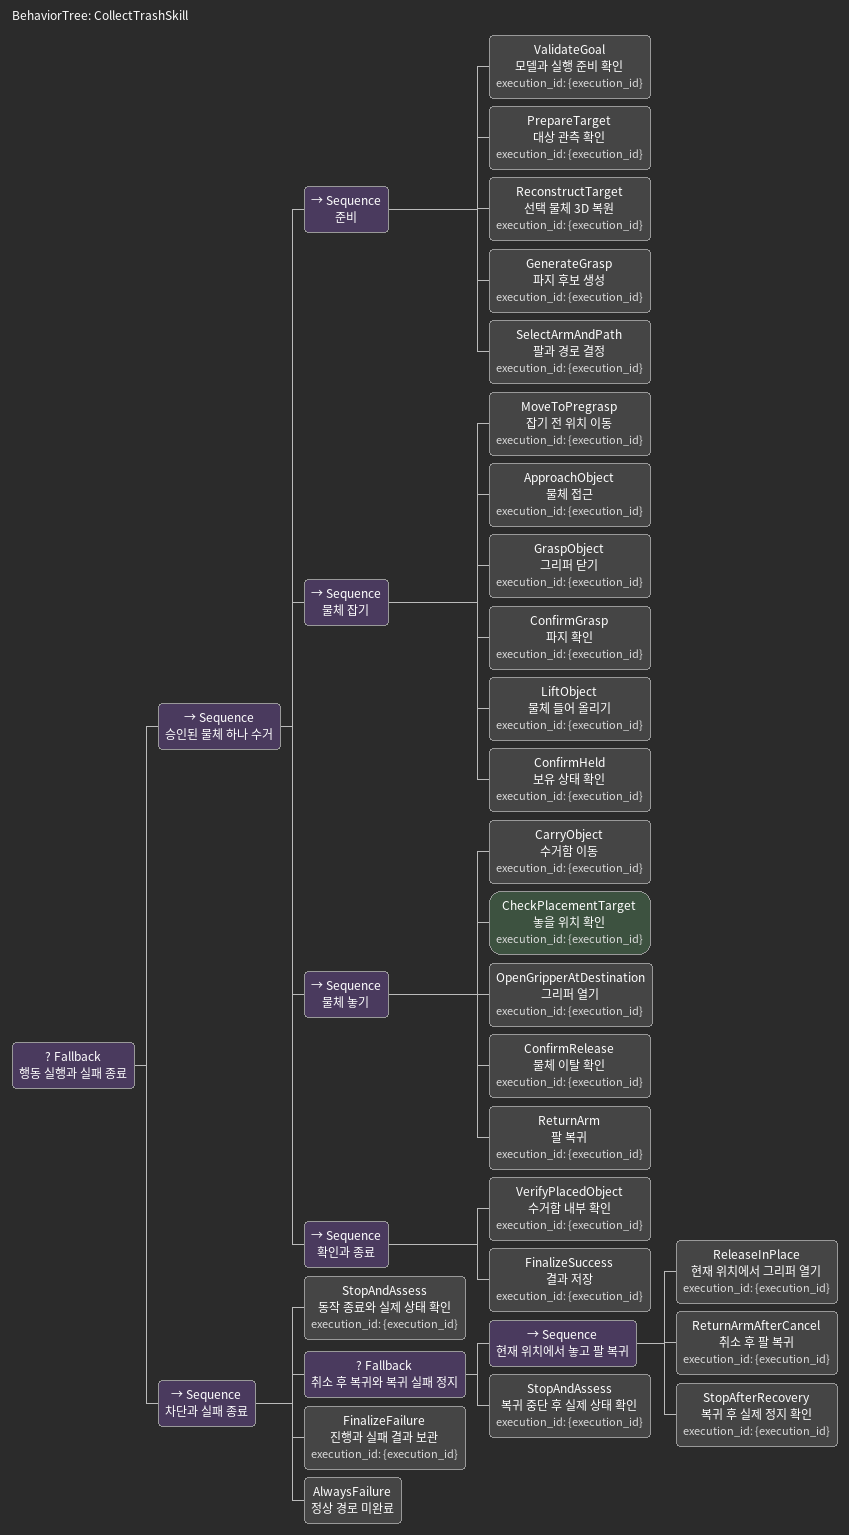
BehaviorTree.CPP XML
<?xml version='1.0' encoding='utf-8'?>
<root BTCPP_format="4" main_tree_to_execute="CollectTrashSkill">
  <BehaviorTree ID="CollectTrashSkill">
    <Fallback name="행동 실행과 실패 종료">
      <Sequence name="승인된 물체 하나 수거">
        <Sequence name="준비">
          <ValidateGoal name="모델과 실행 준비 확인" execution_id="{execution_id}" />
          <PrepareTarget name="대상 관측 확인" execution_id="{execution_id}" />
          <ReconstructTarget name="선택 물체 3D 복원" execution_id="{execution_id}" />
          <GenerateGrasp name="파지 후보 생성" execution_id="{execution_id}" />
          <SelectArmAndPath name="팔과 경로 결정" execution_id="{execution_id}" />
        </Sequence>
        <Sequence name="물체 잡기">
          <MoveToPregrasp name="잡기 전 위치 이동" execution_id="{execution_id}" />
          <ApproachObject name="물체 접근" execution_id="{execution_id}" />
          <GraspObject name="그리퍼 닫기" execution_id="{execution_id}" />
          <ConfirmGrasp name="파지 확인" execution_id="{execution_id}" />
          <LiftObject name="물체 들어 올리기" execution_id="{execution_id}" />
          <ConfirmHeld name="보유 상태 확인" execution_id="{execution_id}" />
        </Sequence>
        <Sequence name="물체 놓기">
          <CarryObject name="수거함 이동" execution_id="{execution_id}" />
          <CheckPlacementTarget name="놓을 위치 확인" execution_id="{execution_id}" />
          <OpenGripperAtDestination name="그리퍼 열기" execution_id="{execution_id}" />
          <ConfirmRelease name="물체 이탈 확인" execution_id="{execution_id}" />
          <ReturnArm name="팔 복귀" execution_id="{execution_id}" />
        </Sequence>
        <Sequence name="확인과 종료">
          <VerifyPlacedObject name="수거함 내부 확인" execution_id="{execution_id}" />
          <FinalizeSuccess name="결과 저장" execution_id="{execution_id}" />
        </Sequence>
      </Sequence>
      <Sequence name="차단과 실패 종료">
        <StopAndAssess name="동작 종료와 실제 상태 확인" execution_id="{execution_id}" />
        <Fallback name="취소 후 복귀와 복귀 실패 정지">
          <Sequence name="현재 위치에서 놓고 팔 복귀">
            <ReleaseInPlace name="현재 위치에서 그리퍼 열기" execution_id="{execution_id}" />
            <ReturnArmAfterCancel name="취소 후 팔 복귀" execution_id="{execution_id}" />
            <StopAfterRecovery name="복귀 후 실제 정지 확인" execution_id="{execution_id}" />
          </Sequence>
          <StopAndAssess name="복귀 중단 후 실제 상태 확인" execution_id="{execution_id}" />
        </Fallback>
        <FinalizeFailure name="진행과 실패 결과 보관" execution_id="{execution_id}" />
        <AlwaysFailure name="정상 경로 미완료" />
      </Sequence>
    </Fallback>
  </BehaviorTree>
</root>
